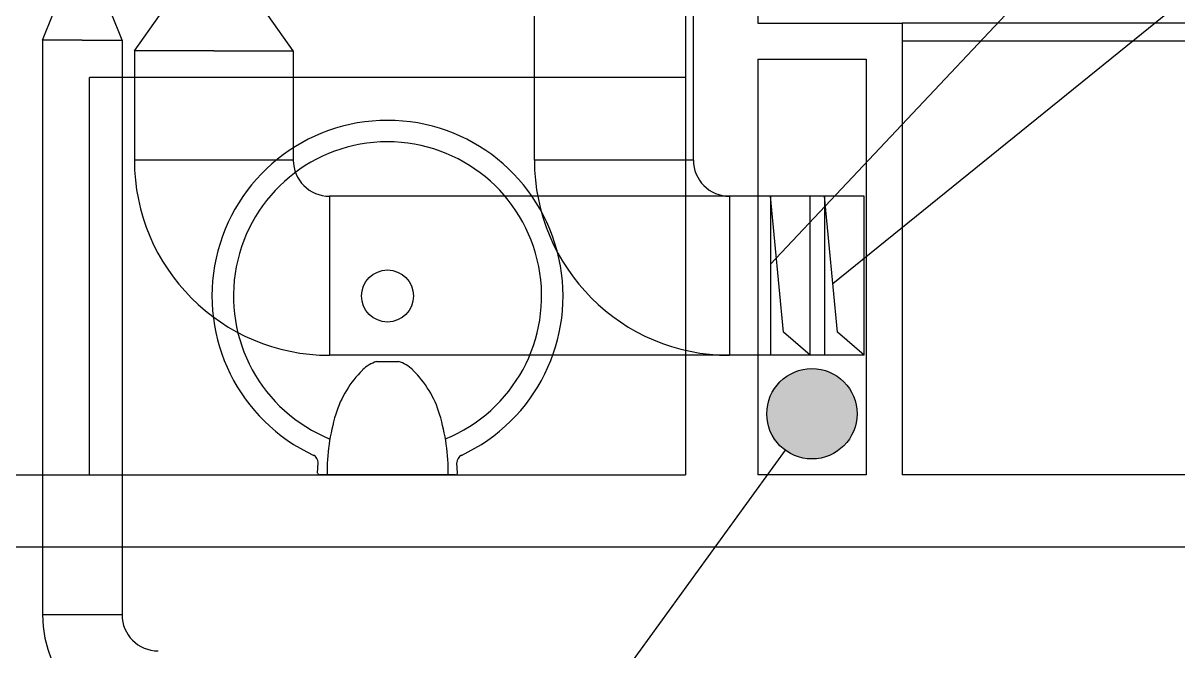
# Model space of a CAD drawing. Header units: millimetres. Extents: x 441156 to 441876, y 4514765 to 4515211.
# Drawn here: x 441308.59 to 441310.189, y 4515039.683 to 4515040.551 of the extents above; entities that cross this region are included whole.
import ezdxf

# ---------------------------------------------------------------- set-up
doc = ezdxf.new("R2010")
doc.units = ezdxf.units.MM
doc.layers.add('01_mono PRIMERA', color=2, linetype='Continuous')
doc.layers.add('01_textos', color=7, linetype='Continuous')
doc.layers.add('Instalaciones_ventilación_extracción', color=86, linetype='Continuous', lineweight=25)

# ---------------------------------------------------------------- blocks, each defined once
blk = doc.blocks.new('A$C07944EAF')
at = {"layer": '01_mono PRIMERA', "color": 254}
for p, q in [((4.2073, 8.4549), (4.2073, 7.705)), ((4.3073, 8.4549), (4.3073, 8.33)), ((4.3073, 8.33), (4.5073, 8.33)), ((5.7621, 8.33), (4.5073, 8.33)), ((4.5073, 8.33), (4.5073, 7.705)), ((5.7621, 8.305), (4.5073, 8.305)), ((4.3073, 8.28), (4.3073, 7.705)), ((4.3073, 8.28), (4.3073, 7.705)), ((4.3073, 8.28), (4.4573, 8.28)), ((4.4573, 8.28), (4.4573, 7.705)), ((4.2073, 8.255), (3.3823, 8.255)), ((3.3823, 7.705, 0), (3.3823, 8.255)), ((3.7797, 7.8618), (3.8099, 7.862)), ((3.6981, 7.7074), (3.6988, 7.7219)), ((3.8915, 7.7074), (3.8907, 7.7219)), ((1.8323, 7.705), (4.2073, 7.705)), ((3.8888, 7.705), (3.7008, 7.705)), ((4.4573, 7.705), (4.3073, 7.705)), ((5.7621, 7.705), (4.5073, 7.705)), ((5.8621, 7.605), (2.3073, 7.605))]:
    blk.add_line(p, q, dxfattribs=at)
blk.add_circle((3.7948, 7.9525), 0.036, dxfattribs=at)
for centre, radius, start, end in [((3.7948, 7.9525), 0.243, 294.8749, 245.1251), ((3.7948, 7.9525), 0.2133, 292.0656, 248.0564), ((3.8605, 7.7474), 0.1435, 134.3044, 163.1835), ((3.795, 7.8145), 0.0498, 107.9532, 134.3044), ((3.795, 7.8145), 0.0498, 45.6956, 72.5904), ((3.7296, 7.7474), 0.1435, 16.8165, 45.6956), ((3.9906, 7.708), 0.2795, 163.1835, 180.617), ((3.5994, 7.708), 0.2795, 359.383, 16.8165), ((3.6861, 7.7211), 0.0128, 3.786, 59.4709), ((3.9035, 7.7211), 0.0128, 120.5291, 176.214), ((3.7008, 7.7077), 0.0027, 186.6841, 270), ((3.8888, 7.7077), 0.0027, 270, 353.3159)]:
    blk.add_arc(centre, radius, start, end, dxfattribs=at)

msp = doc.modelspace()

# ---------------------------------------------------------------- hatches: boundary and pattern name
at = {"layer": 'Instalaciones_ventilación_extracción'}
h = msp.add_hatch(color=256, dxfattribs=at)
h.dxf.hatch_style = 1
edge = h.paths.add_edge_path()
edge.add_arc((441309.68214074, 4515040.01086557), 0.0625, 90, 450)

# ---------------------------------------------------------------- linework, layer by layer
at = {"layer": '01_textos'}
for p, q in [((441309.6245798, 4515040.21771008, -0.00000053), (441310.38264786, 4515041.02165248, -0.00000053)), ((441310.35998288, 4515040.71553573, -0.00000053), (441309.71122451, 4515040.19049804, -0.00000053)), ((441309.64492098, 4515039.96065661, -0.00000053), (441309.14972907, 4515039.27745301, -0.00000053))]:
    msp.add_line(p, q, dxfattribs=at)
at = {"layer": 'Instalaciones_ventilación_extracción'}
for p, q in [((441309.29798844, 4515040.36183114, -0.00000053), (441309.29798844, 4515041.15686257, -0.00000053)), ((441309.51798844, 4515040.36183114, -0.00000053), (441309.51798844, 4515041.15686257, -0.00000053)), ((441308.61712311, 4515040.52759667, -0.00000053), (441308.63212311, 4515040.5657306, -0.00000053)), ((441308.7271231, 4515040.52759667, -0.00000053), (441308.71212311, 4515040.5657306, -0.00000053)), ((441308.74424286, 4515040.51283516, -0.00000053), (441308.77924286, 4515040.56180168, -0.00000053)), ((441308.96424286, 4515040.51283516, -0.00000053), (441308.92924286, 4515040.56180168, -0.00000053)), ((441308.67212311, 4515040.52759667, -0.00000053), (441308.61712311, 4515040.52759667, -0.00000053)), ((441308.61712311, 4515040.52759667, -0.00000053), (441308.61712311, 4515039.73282235, -0.00000053)), ((441308.67212311, 4515040.52759667, -0.00000053), (441308.7271231, 4515040.52759667, -0.00000053)), ((441308.7271231, 4515040.52759667, -0.00000053), (441308.7271231, 4515039.73282235, -0.00000053)), ((441308.85424286, 4515040.51283516, -0.00000053), (441308.74424286, 4515040.51283516, -0.00000053)), ((441308.74424286, 4515040.51283516, -0.00000053), (441308.74424286, 4515040.36183114, -0.00000053)), ((441308.85424286, 4515040.51283516, -0.00000053), (441308.96424286, 4515040.51283516, -0.00000053)), ((441308.96424286, 4515040.51283516, -0.00000053), (441308.96424286, 4515040.36183114, -0.00000053)), ((441308.96424286, 4515040.36183114, -0.00000053), (441308.74424286, 4515040.36183114, -0.00000053)), ((441309.51798844, 4515040.36183114, -0.00000053), (441309.29798844, 4515040.36183114, -0.00000053)), ((441309.75460916, 4515040.31183114, -0.00000053), (441309.01424286, 4515040.31183114, -0.00000053)), ((441309.01424286, 4515040.31183114, -0.00000053), (441309.01424286, 4515040.09183114, -0.00000053)), ((441309.75460916, 4515040.31183114, -0.00000053), (441309.56798844, 4515040.31183114, -0.00000053)), ((441309.56798844, 4515040.31183114, -0.00000053), (441309.56798844, 4515040.09183114, -0.00000053)), ((441309.75460916, 4515040.31183114, -0.00000053), (441309.56798844, 4515040.31183114, -0.00000053)), ((441309.56798844, 4515040.31183114, -0.00000053), (441309.56798844, 4515040.09183114, -0.00000053)), ((441309.6245798, 4515040.31183114, -0.00000053), (441309.6245798, 4515040.09183114, -0.00000053)), ((441309.64260044, 4515040.12358901, -0.00000053), (441309.6245798, 4515040.31183114, -0.00000053)), ((441309.67957981, 4515040.09183114, -0.00000053), (441309.67957981, 4515040.31183114, -0.00000053)), ((441309.69960916, 4515040.31183114, -0.00000053), (441309.69960916, 4515040.09183114, -0.00000053)), ((441309.71762979, 4515040.12358901, -0.00000053), (441309.69960916, 4515040.31183114, -0.00000053)), ((441309.75460916, 4515040.31183114, -0.00000053), (441309.69960916, 4515040.31183114, -0.00000053)), ((441309.75460916, 4515040.09183114, -0.00000053), (441309.75460916, 4515040.31183114, -0.00000053)), ((441309.67957981, 4515040.09183114, -0.00000053), (441309.64260044, 4515040.12358901, -0.00000053)), ((441309.75460916, 4515040.09183114, -0.00000053), (441309.71762979, 4515040.12358901, -0.00000053)), ((441309.75460916, 4515040.09183114, -0.00000053), (441309.01424286, 4515040.09183114, -0.00000053)), ((441309.6995798, 4515040.09183114, -0.00000053), (441309.56798844, 4515040.09183114, -0.00000053)), ((441309.6995798, 4515040.09183114, -0.00000053), (441309.56798844, 4515040.09183114, -0.00000053)), ((441309.67957981, 4515040.09183114, -0.00000053), (441309.6245798, 4515040.09183114, -0.00000053)), ((441308.72712311, 4515039.73282235, -0.00000053), (441308.61712311, 4515039.73282235, -0.00000053))]:
    msp.add_line(p, q, dxfattribs=at)
msp.add_circle((441309.68214074, 4515040.01086557, -0.00000053), 0.0625, dxfattribs=at)
for centre, radius in [((441309.01424286, 4515040.36183114, -0.00000053), 0.27), ((441309.01424286, 4515040.36183114, -0.00000053), 0.05), ((441309.56798844, 4515040.36183114, -0.00000053), 0.27), ((441309.56798844, 4515040.36183114, -0.00000053), 0.05), ((441308.77712311, 4515039.73282235, -0.00000053), 0.16), ((441308.77712311, 4515039.73282235, -0.00000053), 0.05)]:
    msp.add_arc(centre, radius, 180, 270, dxfattribs=at)

# ---------------------------------------------------------------- block references
at = {"layer": '01_mono PRIMERA'}
msp.add_blockref('A$C07944EAF', (441305.29985609, 4515032.22131485, -0.00000053), dxfattribs=at)

doc.saveas('drawing.dxf')
